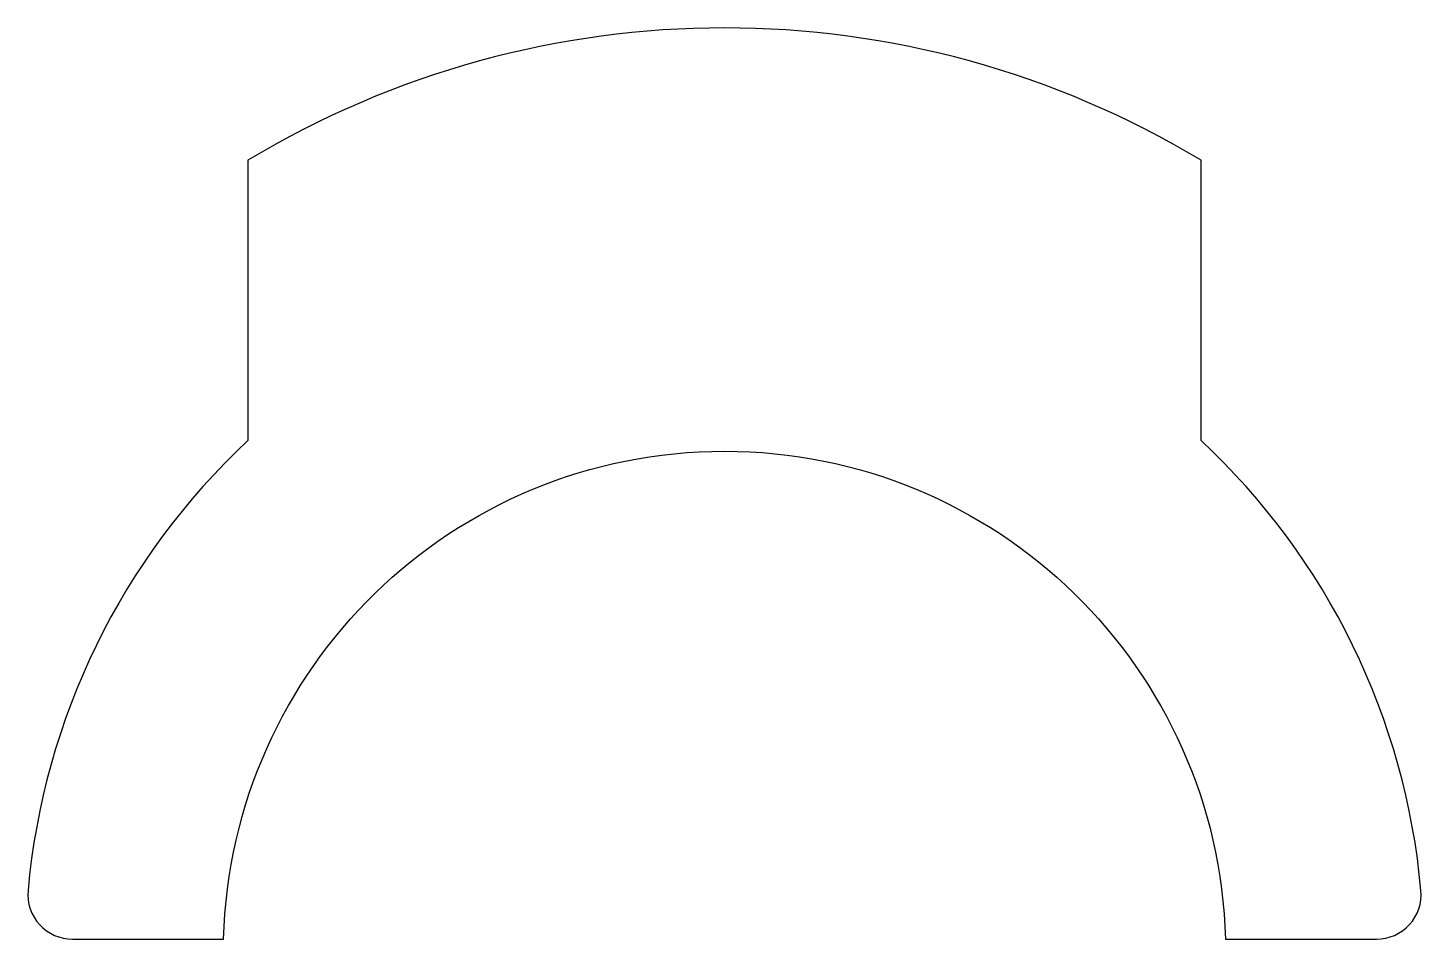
# Model space of a CAD drawing. Extents: x 163.8 to 195.1, y 218.8 to 239.3.
import ezdxf

# ---------------------------------------------------------------- set-up
doc = ezdxf.new("R2010")
doc.units = 0
doc.layers.add('ANA', color=220, linetype='CONTINUOUS')

msp = doc.modelspace()

# ---------------------------------------------------------------- linework, layer by layer
at = {"layer": 'ANA', "color": 7}
msp.add_lwpolyline([(164.805, 218.806), (168.201, 218.806, -0.97368), (190.693, 218.806), (194.089, 218.806, 0.440394), (195.085, 219.895, 0.185173), (190.147, 229.996), (190.147, 236.285, 0.277717), (168.747, 236.285), (168.747, 229.996, 0.185173), (163.808, 219.895, 0.440394)], format="xyb", close=True, dxfattribs=at)

doc.saveas('drawing.dxf')
